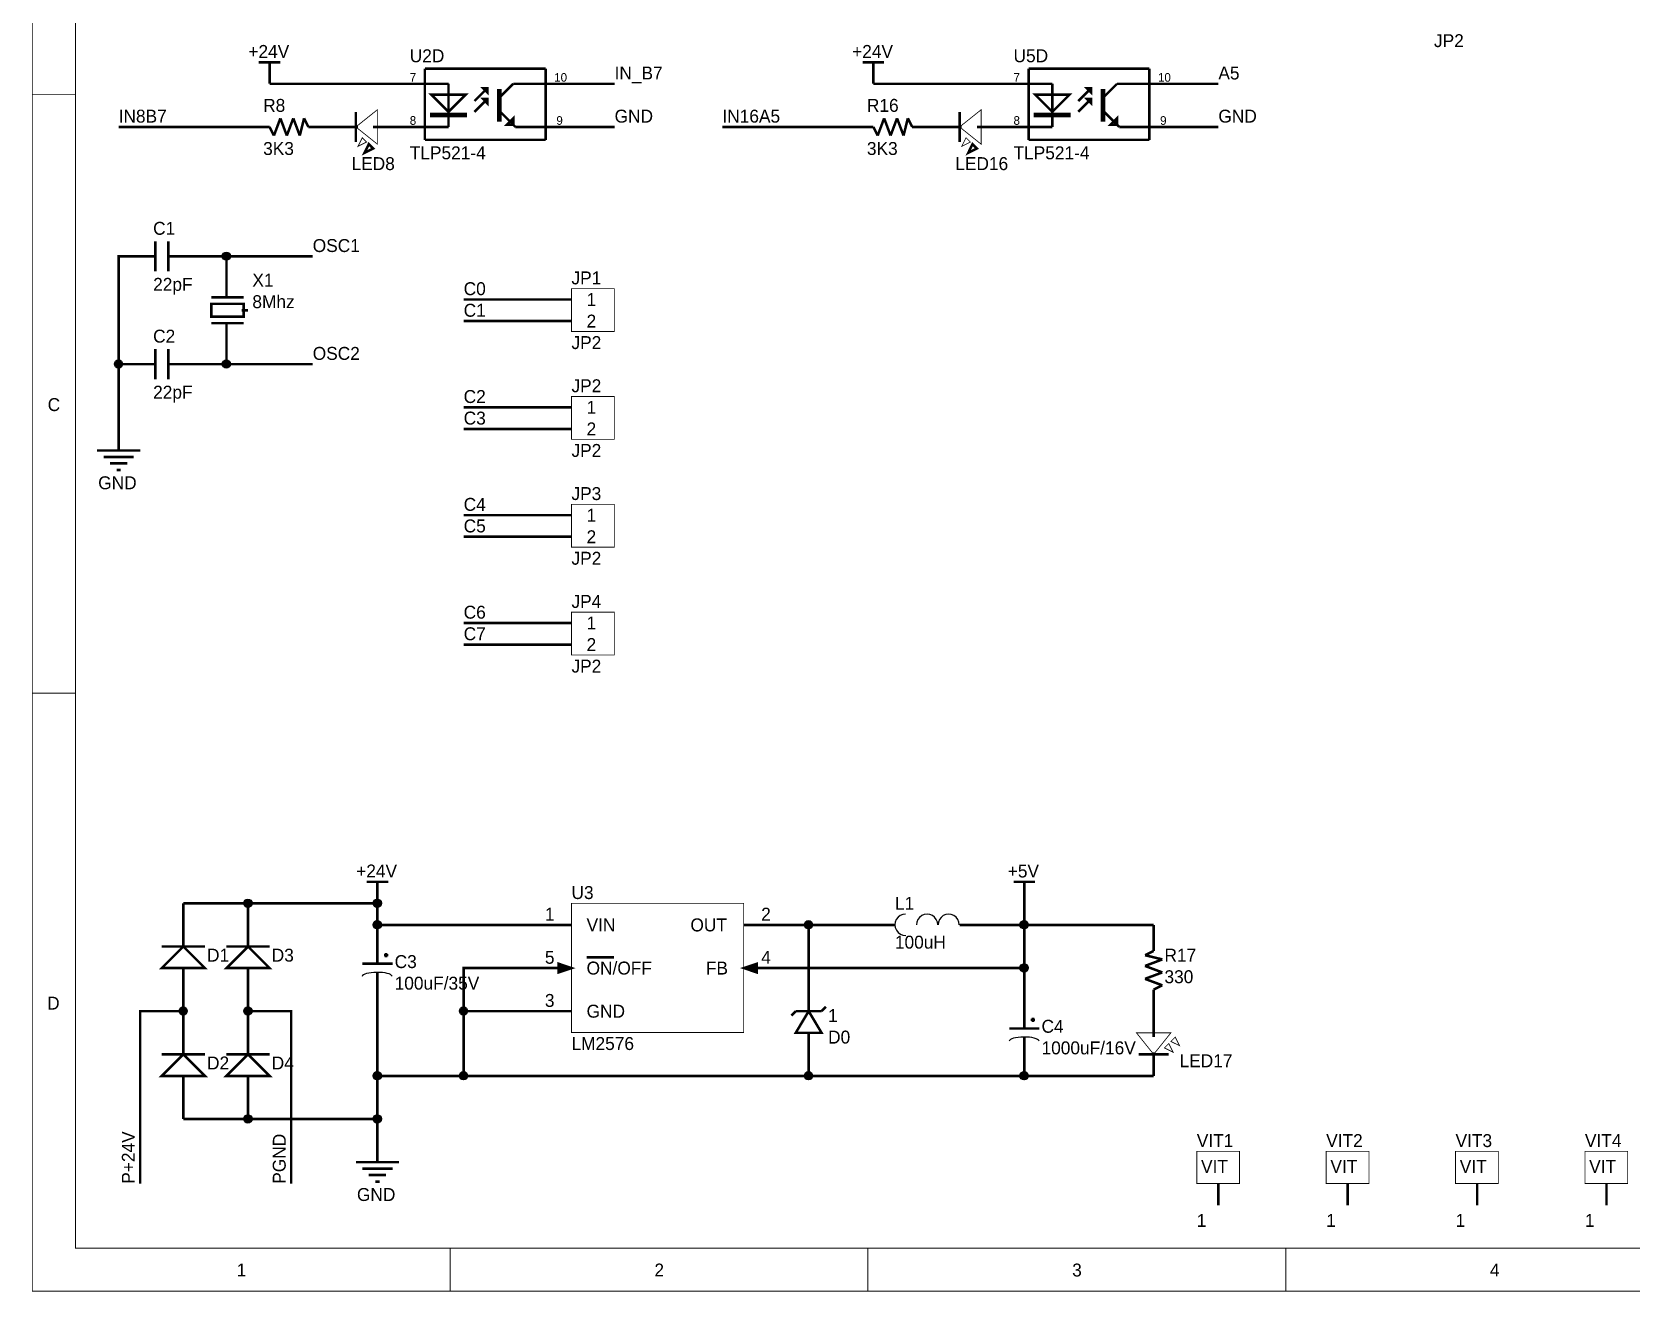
# Model space of a CAD drawing. Header units: millimetres. Extents: x 0 to 394, y 0 to 282.
# Drawn here: x 0 to 188.3, y 0 to 148.3 of the extents above; entities that cross this region are included whole.
import ezdxf

# ---------------------------------------------------------------- set-up
doc = ezdxf.new("R2010")
doc.units = ezdxf.units.MM
doc.layers.add('Sheet', color=255, linetype='Continuous')

msp = doc.modelspace()

# ---------------------------------------------------------------- linework, layer by layer
at = {"layer": 'Sheet'}
for points, const_width in [([(0, 281.94), (393.66, 281.94), (393.66, 0.04), (0, 0.04), (0, 281.94)], 0.0991), ([(5.08, 276.86), (388.58, 276.86), (388.58, 5.12), (5.08, 5.12), (5.08, 276.86)], 0.0991), ([(26.67, 144.78), (29.21, 144.78)], 0.3), ([(27.94, 142.24), (27.94, 144.78)], 0.3), ([(46.23, 144.02), (60.45, 144.02)], 0.3), ([(46.23, 144.02), (46.23, 135.64)], 0.3), ([(60.45, 144.02), (60.45, 135.64)], 0.3), ([(97.79, 144.78), (100.33, 144.78)], 0.3), ([(99.06, 142.24), (99.06, 144.78)], 0.3), ([(117.35, 144.02), (131.57, 144.02)], 0.3), ([(117.35, 144.02), (117.35, 135.64)], 0.3), ([(131.57, 144.02), (131.57, 135.64)], 0.3), ([(27.94, 142.24), (43.18, 142.24)], 0.3), ([(45.72, 142.24), (43.18, 142.24)], 0.3), ([(45.72, 142.24), (49.02, 142.24)], 0.3), ([(49.02, 142.24), (49.02, 137.16)], 0.3), ([(53.59, 141.73), (52.07, 140.21)], 0.3), ([(56.64, 142.24), (55.12, 140.72)], 0.3), ([(56.64, 142.24), (60.96, 142.24)], 0.3), ([(60.96, 142.24), (63.5, 142.24)], 0.3), ([(63.5, 142.24), (68.58, 142.24)], 0.3), ([(99.06, 142.24), (114.3, 142.24)], 0.3), ([(116.84, 142.24), (114.3, 142.24)], 0.3), ([(116.84, 142.24), (120.14, 142.24)], 0.3), ([(120.14, 142.24), (120.14, 137.16)], 0.3), ([(124.71, 141.73), (123.19, 140.21)], 0.3), ([(127.76, 142.24), (126.24, 140.72)], 0.3), ([(127.76, 142.24), (132.08, 142.24)], 0.3), ([(132.08, 142.24), (134.62, 142.24)], 0.3), ([(134.62, 142.24), (139.7, 142.24)], 0.3), ([(5.08, 140.97), (0, 140.97)], 0.0991), ([(53.59, 140.46), (52.07, 138.94)], 0.3), ([(124.71, 140.46), (123.19, 138.94)], 0.3), ([(28.45, 136.14), (29.21, 138.18)], 0.3), ([(29.97, 136.14), (29.21, 138.18)], 0.3), ([(29.97, 136.14), (30.73, 138.18)], 0.3), ([(30.73, 138.18), (31.5, 136.14)], 0.3), ([(32, 138.18), (31.5, 136.14)], 0.3), ([(32, 138.18), (32.51, 137.16)], 0.3), ([(38.1, 138.94), (38.1, 135.38)], 0.3), ([(55.12, 138.94), (56.9, 137.16)], 0.3), ([(99.57, 136.14), (100.33, 138.18)], 0.3), ([(101.09, 136.14), (100.33, 138.18)], 0.3), ([(101.09, 136.14), (101.85, 138.18)], 0.3), ([(101.85, 138.18), (102.62, 136.14)], 0.3), ([(103.12, 138.18), (102.62, 136.14)], 0.3), ([(103.12, 138.18), (103.63, 137.16)], 0.3), ([(109.22, 138.94), (109.22, 135.38)], 0.3), ([(126.24, 138.94), (128.02, 137.16)], 0.3), ([(10.16, 137.16), (25.4, 137.16)], 0.3), ([(27.94, 137.16), (25.4, 137.16)], 0.3), ([(27.43, 137.16), (27.94, 137.16)], 0.3), ([(28.45, 136.14), (27.94, 137.16)], 0.3), ([(33.02, 137.16), (32.51, 137.16)], 0.3), ([(33.02, 137.16), (35.56, 137.16)], 0.3), ([(38.1, 137.16), (35.56, 137.16)], 0.3), ([(37.85, 137.16), (38.35, 137.16)], 0.3), ([(40.13, 137.16), (40.89, 137.16)], 0.3), ([(40.64, 137.16), (43.18, 137.16)], 0.3), ([(45.72, 137.16), (43.18, 137.16)], 0.3), ([(45.72, 137.16), (49.02, 137.16)], 0.3), ([(46.23, 135.64), (60.45, 135.64)], 0.3), ([(56.9, 137.16), (60.96, 137.16)], 0.3), ([(60.96, 137.16), (63.5, 137.16)], 0.3), ([(63.5, 137.16), (68.58, 137.16)], 0.3), ([(81.28, 137.16), (96.52, 137.16)], 0.3), ([(99.06, 137.16), (96.52, 137.16)], 0.3), ([(98.55, 137.16), (99.06, 137.16)], 0.3), ([(99.57, 136.14), (99.06, 137.16)], 0.3), ([(104.14, 137.16), (103.63, 137.16)], 0.3), ([(104.14, 137.16), (106.68, 137.16)], 0.3), ([(109.22, 137.16), (106.68, 137.16)], 0.3), ([(108.97, 137.16), (109.47, 137.16)], 0.3), ([(111.25, 137.16), (112.01, 137.16)], 0.3), ([(111.76, 137.16), (114.3, 137.16)], 0.3), ([(116.84, 137.16), (114.3, 137.16)], 0.3), ([(116.84, 137.16), (120.14, 137.16)], 0.3), ([(117.35, 135.64), (131.57, 135.64)], 0.3), ([(128.02, 137.16), (132.08, 137.16)], 0.3), ([(132.08, 137.16), (134.62, 137.16)], 0.3), ([(134.62, 137.16), (139.7, 137.16)], 0.3), ([(14.48, 123.7), (14.48, 120.14)], 0.3), ([(16, 123.7), (16, 120.14)], 0.3), ([(12.7, 121.92), (10.16, 121.92), (10.16, 109.22), (10.16, 101.6)], 0.3), ([(14.48, 121.92), (12.7, 121.92)], 0.3), ([(16, 121.92), (17.78, 121.92)], 0.3), ([(17.78, 121.92), (22.86, 121.92), (22.86, 119.38)], 0.3), ([(22.86, 121.92), (33.02, 121.92)], 0.3), ([(22.86, 117.09), (22.86, 119.38)], 0.3), ([(21.08, 117.09), (24.89, 117.09)], 0.3), ([(22.86, 117.09), (22.86, 117.6)], 0.3), ([(50.8, 116.84), (60.96, 116.84)], 0.3), ([(63.5, 116.84), (60.96, 116.84)], 0.3), ([(63.5, 118.11), (68.54, 118.11), (68.54, 113.07), (63.5, 113.07), (63.5, 118.11)], 0.0991), ([(21.08, 114.81), (21.08, 116.33), (24.89, 116.33), (24.89, 114.81), (21.08, 114.81)], 0.3), ([(25.15, 115.57), (24.64, 115.57)], 0.3), ([(24.89, 115.57), (25.4, 115.57)], 0.3), ([(21.08, 114.05), (24.89, 114.05)], 0.3), ([(22.86, 114.05), (22.86, 111.76)], 0.3), ([(22.86, 113.54), (22.86, 114.05)], 0.3), ([(60.96, 114.3), (50.8, 114.3)], 0.3), ([(63.5, 114.3), (60.96, 114.3)], 0.3), ([(14.48, 111), (14.48, 107.44)], 0.3), ([(16, 111), (16, 107.44)], 0.3), ([(17.78, 109.22), (22.86, 109.22), (22.86, 111.76)], 0.3), ([(12.7, 109.22), (10.16, 109.22)], 0.3), ([(14.48, 109.22), (12.7, 109.22)], 0.3), ([(16, 109.22), (17.78, 109.22)], 0.3), ([(33.02, 109.22), (22.86, 109.22)], 0.3), ([(50.8, 104.14), (60.96, 104.14)], 0.3), ([(63.5, 104.14), (60.96, 104.14)], 0.3), ([(63.5, 105.41), (68.54, 105.41), (68.54, 100.37), (63.5, 100.37), (63.5, 105.41)], 0.0991), ([(10.16, 101.6), (10.16, 99.06)], 0.3), ([(60.96, 101.6), (50.8, 101.6)], 0.3), ([(63.5, 101.6), (60.96, 101.6)], 0.3), ([(7.62, 99.06), (12.7, 99.06)], 0.3), ([(8.38, 98.3), (11.94, 98.3)], 0.3), ([(9.14, 97.54), (11.18, 97.54)], 0.3), ([(9.91, 96.77), (10.41, 96.77)], 0.3), ([(63.5, 92.71), (68.54, 92.71), (68.54, 87.67), (63.5, 87.67), (63.5, 92.71)], 0.0991), ([(50.8, 91.44), (60.96, 91.44)], 0.3), ([(63.5, 91.44), (60.96, 91.44)], 0.3), ([(60.96, 88.9), (50.8, 88.9)], 0.3), ([(63.5, 88.9), (60.96, 88.9)], 0.3), ([(63.5, 80.01), (68.54, 80.01), (68.54, 74.97), (63.5, 74.97), (63.5, 80.01)], 0.0991), ([(50.8, 78.74), (60.96, 78.74)], 0.3), ([(63.5, 78.74), (60.96, 78.74)], 0.3), ([(60.96, 76.2), (50.8, 76.2)], 0.3), ([(63.5, 76.2), (60.96, 76.2)], 0.3), ([(5.08, 70.48), (0, 70.48)], 0.0991), ([(39.37, 48.26), (41.91, 48.26)], 0.3), ([(40.64, 45.72), (40.64, 48.26)], 0.3), ([(115.57, 48.26), (118.11, 48.26)], 0.3), ([(116.84, 45.72), (116.84, 48.26)], 0.3), ([(17.78, 40.64), (17.78, 45.72)], 0.3), ([(17.78, 45.72), (25.4, 45.72), (40.64, 45.72), (40.64, 43.18), (58.42, 43.18)], 0.3), ([(25.4, 40.64), (25.4, 45.72)], 0.3), ([(63.5, 45.72), (83.78, 45.72), (83.78, 30.52), (63.5, 30.52), (63.5, 45.72)], 0.0991), ([(111.76, 43.18), (116.84, 43.18), (116.84, 45.72)], 0.3), ([(40.64, 43.18), (40.64, 40.64)], 0.3), ([(63.5, 43.18), (58.42, 43.18)], 0.3), ([(83.82, 43.18), (88.9, 43.18)], 0.3), ([(88.9, 43.18), (91.44, 43.18), (99.06, 43.18)], 0.3), ([(88.9, 38.1), (116.84, 38.1), (116.84, 43.18)], 0.3), ([(91.44, 43.18), (91.44, 35.56)], 0.3), ([(101.6, 43.18), (99.06, 43.18)], 0.3), ([(109.22, 43.18), (111.76, 43.18)], 0.3), ([(116.84, 43.18), (132.08, 43.18)], 0.3), ([(132.08, 40.64), (132.08, 43.18)], 0.3), ([(15.24, 40.64), (20.32, 40.64)], 0.3), ([(22.86, 40.64), (27.94, 40.64)], 0.3), ([(40.64, 38.61), (40.64, 40.64)], 0.3), ([(41.4, 39.62), (41.91, 39.62)], 0.3), ([(41.66, 39.88), (41.66, 39.37)], 0.3), ([(131.06, 39.62), (132.08, 40.13)], 0.3), ([(131.06, 39.62), (133.1, 39.12)], 0.3), ([(132.08, 40.64), (132.08, 40.13)], 0.3), ([(17.78, 38.1), (17.78, 33.02)], 0.3), ([(25.4, 38.1), (25.4, 33.02)], 0.3), ([(42.42, 38.61), (38.86, 38.61)], 0.3), ([(40.64, 37.59), (40.64, 35.56)], 0.3), ([(58.42, 38.1), (50.8, 38.1), (50.8, 33.02), (58.42, 33.02)], 0.3), ([(63.5, 38.1), (58.42, 38.1)], 0.3), ([(66.89, 39.37), (65.28, 39.37)], 0.3), ([(68.5, 39.37), (66.89, 39.37)], 0.3), ([(83.82, 38.1), (88.9, 38.1)], 0.3), ([(116.84, 38.1), (116.84, 33.02)], 0.3), ([(131.06, 38.35), (133.1, 39.12)], 0.3), ([(133.1, 37.59), (131.06, 38.35)], 0.3), ([(133.1, 37.59), (131.06, 36.83)], 0.3), ([(133.1, 36.07), (131.06, 36.83)], 0.3), ([(133.1, 36.07), (132.08, 35.56)], 0.3), ([(40.64, 35.56), (40.64, 25.4), (40.64, 20.32), (40.64, 17.78)], 0.3), ([(91.44, 33.02), (91.44, 35.56)], 0.3), ([(132.08, 35.56), (132.08, 33.02)], 0.3), ([(132.08, 35.05), (132.08, 35.56)], 0.3), ([(17.78, 33.02), (12.7, 33.02), (12.7, 12.7)], 0.3), ([(17.78, 27.94), (17.78, 33.02)], 0.3), ([(25.4, 27.94), (25.4, 33.02)], 0.3), ([(25.4, 33.02), (30.48, 33.02), (30.48, 12.7)], 0.3), ([(50.8, 33.02), (50.8, 25.4), (40.64, 25.4)], 0.3), ([(63.5, 33.02), (58.42, 33.02)], 0.3), ([(89.92, 33.02), (89.41, 32.51)], 0.3), ([(89.92, 33.02), (92.96, 33.02)], 0.3), ([(92.96, 33.02), (93.47, 33.53)], 0.3), ([(116.84, 30.99), (116.84, 33.02)], 0.3), ([(117.6, 32), (118.11, 32)], 0.3), ([(117.86, 32.26), (117.86, 31.75)], 0.3), ([(132.08, 30.48), (132.08, 33.02)], 0.3), ([(91.44, 30.48), (91.44, 27.94)], 0.3), ([(118.62, 30.99), (115.06, 30.99)], 0.3), ([(132.08, 29.97), (132.08, 30.73)], 0.3), ([(116.84, 29.97), (116.84, 27.94)], 0.3), ([(132.08, 27.69), (132.08, 28.19)], 0.3), ([(15.24, 27.94), (20.32, 27.94)], 0.3), ([(22.86, 27.94), (27.94, 27.94)], 0.3), ([(91.44, 27.94), (91.44, 25.4), (116.84, 25.4), (116.84, 27.94)], 0.3), ([(130.3, 27.94), (133.86, 27.94)], 0.3), ([(132.08, 27.94), (132.08, 25.4)], 0.3), ([(17.78, 25.4), (17.78, 20.32)], 0.3), ([(25.4, 25.4), (25.4, 20.32)], 0.3), ([(91.44, 25.4), (50.8, 25.4)], 0.3), ([(132.08, 25.4), (116.84, 25.4)], 0.3), ([(17.78, 20.32), (25.4, 20.32), (40.64, 20.32)], 0.3), ([(40.64, 17.78), (40.64, 15.24)], 0.3), ([(38.1, 15.24), (43.18, 15.24)], 0.3), ([(137.16, 16.51), (142.2, 16.51), (142.2, 12.74), (137.16, 12.74), (137.16, 16.51)], 0.0991), ([(152.4, 16.51), (157.44, 16.51), (157.44, 12.74), (152.4, 12.74), (152.4, 16.51)], 0.0991), ([(167.64, 16.51), (172.68, 16.51), (172.68, 12.74), (167.64, 12.74), (167.64, 16.51)], 0.0991), ([(182.88, 16.51), (187.92, 16.51), (187.92, 12.74), (182.88, 12.74), (182.88, 16.51)], 0.0991), ([(38.86, 14.48), (42.42, 14.48)], 0.3), ([(39.62, 13.72), (41.66, 13.72)], 0.3), ([(40.39, 12.95), (40.89, 12.95)], 0.3), ([(139.7, 12.7), (139.7, 10.16)], 0.3), ([(154.94, 12.7), (154.94, 10.16)], 0.3), ([(170.18, 12.7), (170.18, 10.16)], 0.3), ([(185.42, 12.7), (185.42, 10.16)], 0.3), ([(49.21, 5.08), (49.21, 0)], 0.0991), ([(98.42, 5.08), (98.42, 0)], 0.0991), ([(147.64, 5.08), (147.64, 0)], 0.0991)]:
    msp.add_lwpolyline(points, dxfattribs=dict(at, const_width=const_width))
for points, const_width in [([(53.59, 141.22), (53.09, 141.73), (53.59, 141.73), (53.59, 141.22)], 0.3), ([(53.59, 141.22), (53.59, 141.73), (53.09, 141.73), (53.59, 141.22)], 0.3), ([(55.12, 137.92), (54.86, 137.92), (54.86, 141.48), (55.12, 141.48), (55.12, 137.92)], 0.3), ([(55.12, 141.48), (54.86, 141.48), (54.86, 137.92), (55.12, 137.92), (55.12, 141.48)], 0.3), ([(124.71, 141.22), (124.21, 141.73), (124.71, 141.73), (124.71, 141.22)], 0.3), ([(124.71, 141.22), (124.71, 141.73), (124.21, 141.73), (124.71, 141.22)], 0.3), ([(126.24, 137.92), (125.98, 137.92), (125.98, 141.48), (126.24, 141.48), (126.24, 137.92)], 0.3), ([(126.24, 141.48), (125.98, 141.48), (125.98, 137.92), (126.24, 137.92), (126.24, 141.48)], 0.3), ([(49.02, 138.94), (46.99, 140.97), (51.05, 140.97), (49.02, 138.94)], 0.3), ([(46.99, 140.97), (51.05, 140.97), (49.02, 138.94), (46.99, 140.97)], 0.3), ([(53.59, 139.95), (53.09, 140.46), (53.59, 140.46), (53.59, 139.95)], 0.3), ([(53.59, 139.95), (53.59, 140.46), (53.09, 140.46), (53.59, 139.95)], 0.3), ([(120.14, 138.94), (118.11, 140.97), (122.17, 140.97), (120.14, 138.94)], 0.3), ([(118.11, 140.97), (122.17, 140.97), (120.14, 138.94), (118.11, 140.97)], 0.3), ([(124.71, 139.95), (124.21, 140.46), (124.71, 140.46), (124.71, 139.95)], 0.3), ([(124.71, 139.95), (124.71, 140.46), (124.21, 140.46), (124.71, 139.95)], 0.3), ([(40.64, 135.13), (38.1, 137.16), (40.64, 139.19), (40.64, 135.13)], 0.0991), ([(40.64, 139.19), (40.64, 135.13), (38.1, 137.16), (40.64, 139.19)], 0.0991), ([(51.05, 138.43), (46.99, 138.43), (46.99, 138.68), (51.05, 138.68), (51.05, 138.43)], 0.3), ([(51.05, 138.68), (51.05, 138.43), (46.99, 138.43), (46.99, 138.68), (51.05, 138.68)], 0.3), ([(56.64, 137.41), (55.88, 137.41), (56.64, 138.18), (56.64, 137.41)], 0.3), ([(56.64, 138.18), (56.64, 137.41), (55.88, 137.41), (56.64, 138.18)], 0.3), ([(111.76, 135.13), (109.22, 137.16), (111.76, 139.19), (111.76, 135.13)], 0.0991), ([(111.76, 139.19), (111.76, 135.13), (109.22, 137.16), (111.76, 139.19)], 0.0991), ([(122.17, 138.43), (118.11, 138.43), (118.11, 138.68), (122.17, 138.68), (122.17, 138.43)], 0.3), ([(122.17, 138.68), (122.17, 138.43), (118.11, 138.43), (118.11, 138.68), (122.17, 138.68)], 0.3), ([(127.76, 137.41), (127, 137.41), (127.76, 138.18), (127.76, 137.41)], 0.3), ([(127.76, 138.18), (127.76, 137.41), (127, 137.41), (127.76, 138.18)], 0.3), ([(39.37, 135.38), (38.35, 134.87), (38.86, 135.89), (39.37, 135.38)], 0.0991), ([(38.86, 135.89), (39.37, 135.38), (38.35, 134.87), (38.86, 135.89)], 0.0991), ([(110.49, 135.38), (109.47, 134.87), (109.98, 135.89), (110.49, 135.38)], 0.0991), ([(109.98, 135.89), (110.49, 135.38), (109.47, 134.87), (109.98, 135.89)], 0.0991), ([(40.13, 134.62), (39.12, 134.11), (39.62, 135.13), (40.13, 134.62)], 0.3), ([(39.62, 135.13), (40.13, 134.62), (39.12, 134.11), (39.62, 135.13)], 0.0991), ([(111.25, 134.62), (110.24, 134.11), (110.74, 135.13), (111.25, 134.62)], 0.3), ([(110.74, 135.13), (111.25, 134.62), (110.24, 134.11), (110.74, 135.13)], 0.0991), ([(20.32, 38.1), (15.24, 38.1), (17.78, 40.64), (20.32, 38.1)], 0.3), ([(20.32, 38.1), (17.78, 40.64), (15.24, 38.1), (20.32, 38.1)], 0.3), ([(27.94, 38.1), (25.4, 40.64), (22.86, 38.1), (27.94, 38.1)], 0.3), ([(27.94, 38.1), (22.86, 38.1), (25.4, 40.64), (27.94, 38.1)], 0.0991), ([(63.5, 38.1), (61.98, 37.59), (61.98, 38.61), (63.5, 38.1)], 0.3), ([(61.98, 38.61), (63.5, 38.1), (61.98, 37.59), (61.98, 38.61)], 0.0991), ([(85.34, 37.59), (83.82, 38.1), (85.34, 38.61), (85.34, 37.59)], 0.3), ([(85.34, 38.61), (83.82, 38.1), (85.34, 37.59), (85.34, 38.61)], 0.0991), ([(92.96, 30.48), (89.92, 30.48), (91.44, 33.02), (92.96, 30.48)], 0.3), ([(92.96, 30.48), (91.44, 33.02), (89.92, 30.48), (92.96, 30.48)], 0.3), ([(132.08, 27.94), (130.05, 30.48), (134.11, 30.48), (132.08, 27.94)], 0.0991), ([(130.05, 30.48), (134.11, 30.48), (132.08, 27.94), (130.05, 30.48)], 0.0991), ([(134.37, 28.19), (133.35, 28.7), (133.86, 29.21), (134.37, 28.19)], 0.0991), ([(133.35, 28.7), (133.86, 29.21), (134.37, 28.19), (133.35, 28.7)], 0.0991), ([(135.13, 28.96), (134.11, 29.46), (134.62, 29.97), (135.13, 28.96)], 0.0991), ([(134.11, 29.46), (134.62, 29.97), (135.13, 28.96), (134.11, 29.46)], 0.0991), ([(20.32, 25.4), (17.78, 27.94), (15.24, 25.4), (20.32, 25.4)], 0.3), ([(20.32, 25.4), (15.24, 25.4), (17.78, 27.94), (20.32, 25.4)], 0.0991), ([(27.94, 25.4), (25.4, 27.94), (22.86, 25.4), (27.94, 25.4)], 0.3), ([(27.94, 25.4), (22.86, 25.4), (25.4, 27.94), (27.94, 25.4)], 0.0991)]:
    msp.add_lwpolyline(points, close=True, dxfattribs=dict(at, const_width=const_width))
at = {"layer": 'Sheet', "const_width": 0.508}
for points in [[(22.61, 121.92, 1), (23.11, 121.92, 1)], [(9.91, 109.22, 1), (10.41, 109.22, 1)], [(22.61, 109.22, 1), (23.11, 109.22, 1)], [(25.15, 45.72, 1), (25.65, 45.72, 1)], [(40.39, 45.72, 1), (40.89, 45.72, 1)], [(40.39, 43.18, 1), (40.89, 43.18, 1)], [(91.19, 43.18, 1), (91.69, 43.18, 1)], [(116.59, 43.18, 1), (117.09, 43.18, 1)], [(116.59, 38.1, 1), (117.09, 38.1, 1)], [(17.53, 33.02, 1), (18.03, 33.02, 1)], [(25.15, 33.02, 1), (25.65, 33.02, 1)], [(50.55, 33.02, 1), (51.05, 33.02, 1)], [(40.39, 25.4, 1), (40.89, 25.4, 1)], [(50.55, 25.4, 1), (51.05, 25.4, 1)], [(91.19, 25.4, 1), (91.69, 25.4, 1)], [(116.59, 25.4, 1), (117.09, 25.4, 1)], [(25.15, 20.32, 1), (25.65, 20.32, 1)], [(40.39, 20.32, 1), (40.89, 20.32, 1)]]:
    msp.add_lwpolyline(points, format="xyb", close=True, dxfattribs=at)
at = {"layer": 'Sheet'}
for centre in [(40.62, 43.2), (40.62, 43.2), (40.62, 43.2), (40.62, 43.2), (91.42, 43.2), (91.42, 43.2), (91.42, 43.2), (91.42, 43.2), (116.82, 43.2), (116.82, 43.2), (116.82, 43.2), (116.82, 43.2), (116.82, 43.2), (116.82, 43.2)]:
    msp.add_circle(centre, 0.487, dxfattribs=at)
for centre in [(22.84, 121.94), (22.84, 121.94), (22.84, 121.94), (22.84, 121.94), (10.14, 109.24), (10.14, 109.24), (10.14, 109.24), (10.14, 109.24), (22.84, 109.24), (22.84, 109.24), (22.84, 109.24), (22.84, 109.24), (25.38, 45.74), (25.38, 45.74), (25.38, 45.74), (25.38, 45.74), (25.38, 45.74), (40.62, 45.74), (40.62, 45.74), (40.62, 45.74), (40.62, 45.74), (116.82, 38.12), (116.82, 38.12), (116.82, 38.12), (116.82, 38.12), (17.76, 33.04), (17.76, 33.04), (17.76, 33.04), (17.76, 33.04), (17.76, 33.04), (17.76, 33.04), (17.76, 33.04), (17.76, 33.04), (25.38, 33.04), (25.38, 33.04), (25.38, 33.04), (25.38, 33.04), (25.38, 33.04), (25.38, 33.04), (25.38, 33.04), (25.38, 33.04), (50.78, 33.04), (50.78, 33.04), (50.78, 33.04), (50.78, 33.04), (40.62, 25.42), (40.62, 25.42), (40.62, 25.42), (40.62, 25.42), (50.78, 25.42), (50.78, 25.42), (50.78, 25.42), (50.78, 25.42), (91.42, 25.42), (91.42, 25.42), (91.42, 25.42), (91.42, 25.42), (116.82, 25.42), (116.82, 25.42), (116.82, 25.42), (116.82, 25.42), (25.38, 20.34), (25.38, 20.34), (25.38, 20.34), (25.38, 20.34), (25.38, 20.34), (40.62, 20.34), (40.62, 20.34), (40.62, 20.34), (40.62, 20.34)]:
    msp.add_ellipse(centre, major_axis=(0.487, 0), ratio=0.999979, dxfattribs=at)
for centre, major_axis, ratio, start_param, end_param in [((102.85, 43.2), (0, 1.25), 0.998959, 6.281856, 9.441535), ((105.39, 43.2), (1.25, 0), 0.99998, 6.281858, 9.441525), ((107.93, 43.2), (1.25, 0), 0.999984, 6.281857, 9.441514), ((40.62, 37.11), (1.76, 0), 0.277102, 0.06996, 3.130452), ((116.82, 29.49), (1.76, 0), 0.277103, 0.069296, 3.131168)]:
    msp.add_ellipse(centre, major_axis=major_axis, ratio=ratio, start_param=start_param, end_param=end_param, dxfattribs=at)
for points in [[(61.93, 37.52), (63.66, 38.1), (61.93, 38.68)], [(85.39, 38.68), (83.66, 38.1), (85.39, 37.52)]]:
    msp.add_solid(points, dxfattribs=at)

# ---------------------------------------------------------------- texts
for s, height, p in [('JP2', 1.524, (165.1, 146.56)), ('+24V', 1.524, (25.44, 145.29)), ('U2D', 1.524, (44.45, 144.78)), ('+24V', 1.524, (96.56, 145.29)), ('U5D', 1.524, (115.57, 144.78)), ('7', 1.02, (44.45, 142.49)), ('10', 1.016, (61.47, 142.49)), ('IN_B7', 1.524, (68.58, 142.75)), ('7', 1.02, (115.57, 142.49)), ('10', 1.016, (132.59, 142.49)), ('A5', 1.524, (139.7, 142.75)), ('R8', 1.524, (27.18, 138.94)), ('R16', 1.524, (98.3, 138.94)), ('IN8B7', 1.524, (10.16, 137.67)), ('8', 1.02, (44.45, 137.41)), ('9', 1.02, (61.72, 137.41)), ('GND', 1.524, (68.58, 137.67)), ('IN16A5', 1.524, (81.28, 137.67)), ('8', 1.02, (115.57, 137.41)), ('9', 1.02, (132.84, 137.41)), ('GND', 1.524, (139.7, 137.67)), ('3K3', 1.524, (27.18, 133.86)), ('TLP521-4', 1.524, (44.45, 133.35)), ('3K3', 1.524, (98.3, 133.86)), ('TLP521-4', 1.524, (115.57, 133.35)), ('LED8', 1.524, (37.59, 132.08)), ('LED16', 1.524, (108.71, 132.08)), ('C1', 1.524, (14.22, 124.46)), ('OSC1', 1.524, (33.02, 122.43)), ('22pF', 1.524, (14.22, 117.86)), ('X1', 1.524, (25.91, 118.36)), ('C0', 1.524, (50.8, 117.35)), ('JP1', 1.524, (63.5, 118.62)), ('8Mhz', 1.524, (25.91, 115.82)), ('1', 1.52, (65.28, 116.08)), ('C1', 1.524, (50.8, 114.81)), ('2', 1.52, (65.28, 113.54)), ('C2', 1.524, (14.22, 111.76)), ('OSC2', 1.524, (33.02, 109.73)), ('JP2', 1.524, (63.5, 111)), ('JP2', 1.524, (63.5, 105.92)), ('22pF', 1.524, (14.22, 105.16)), ('C2', 1.524, (50.8, 104.65)), ('C', 1.52, (1.8, 103.7)), ('C3', 1.524, (50.8, 102.11)), ('1', 1.52, (65.28, 103.38)), ('2', 1.52, (65.28, 100.84)), ('JP2', 1.524, (63.5, 98.3)), ('GND', 1.524, (7.75, 94.49)), ('JP3', 1.524, (63.5, 93.22)), ('C4', 1.524, (50.8, 91.95)), ('C5', 1.524, (50.8, 89.41)), ('1', 1.52, (65.28, 90.68)), ('2', 1.52, (65.28, 88.14)), ('JP2', 1.524, (63.5, 85.6)), ('JP4', 1.524, (63.5, 80.52)), ('C6', 1.524, (50.8, 79.25)), ('1', 1.52, (65.28, 77.98)), ('C7', 1.524, (50.8, 76.71)), ('2', 1.52, (65.28, 75.44)), ('JP2', 1.524, (63.5, 72.9)), ('+24V', 1.524, (38.14, 48.77)), ('+5V', 1.524, (114.89, 48.77)), ('U3', 1.524, (63.5, 46.23)), ('1', 1.52, (60.37, 43.69)), ('2', 1.52, (85.85, 43.69)), ('L1', 1.524, (101.6, 44.96)), ('VIN', 1.524, (65.28, 42.42)), ('OUT', 1.524, (77.51, 42.42)), ('100uH', 1.524, (101.6, 40.39)), ('D1', 1.524, (20.57, 38.86)), ('D3', 1.524, (28.19, 38.86)), ('C3', 1.524, (42.67, 38.1)), ('5', 1.52, (60.37, 38.61)), ('4', 1.52, (85.85, 38.61)), ('R17', 1.524, (133.35, 38.86)), ('ON/OFF', 1.524, (65.28, 37.34)), ('FB', 1.524, (79.33, 37.34)), ('330', 1.524, (133.35, 36.32)), ('100uF/35V', 1.524, (42.67, 35.56)), ('D', 1.52, (1.74, 33.21)), ('3', 1.52, (60.37, 33.53)), ('GND', 1.524, (65.28, 32.26)), ('1', 1.52, (93.73, 31.75)), ('C4', 1.524, (118.87, 30.48)), ('D0', 1.524, (93.73, 29.21)), ('LM2576', 1.524, (63.5, 28.45)), ('1000uF/16V', 1.524, (118.87, 27.94)), ('D2', 1.524, (20.57, 26.16)), ('D4', 1.524, (28.19, 26.16)), ('LED17', 1.524, (135.13, 26.42)), ('VIT1', 1.524, (137.16, 17.02)), ('VIT2', 1.524, (152.4, 17.02)), ('VIT3', 1.524, (167.64, 17.02)), ('VIT4', 1.524, (182.88, 17.02)), ('VIT', 1.524, (137.66, 13.97)), ('VIT', 1.524, (152.9, 13.97)), ('VIT', 1.524, (168.14, 13.97)), ('VIT', 1.524, (183.38, 13.97)), ('GND', 1.524, (38.23, 10.67)), ('1', 1.52, (137.16, 7.62)), ('1', 1.52, (152.4, 7.62)), ('1', 1.52, (167.64, 7.62)), ('1', 1.52, (182.88, 7.62)), ('1', 1.52, (24.06, 1.78)), ('2', 1.52, (73.27, 1.78)), ('3', 1.52, (122.48, 1.78)), ('4', 1.52, (171.69, 1.78))]:
    msp.add_text(s, height=height, dxfattribs=at).set_placement(p)
for s, p in [('P+24V', (12.06, 12.7)), ('PGND', (29.84, 12.7))]:
    msp.add_text(s, height=1.524, rotation=90, dxfattribs=at).set_placement(p)

doc.saveas('drawing.dxf')
